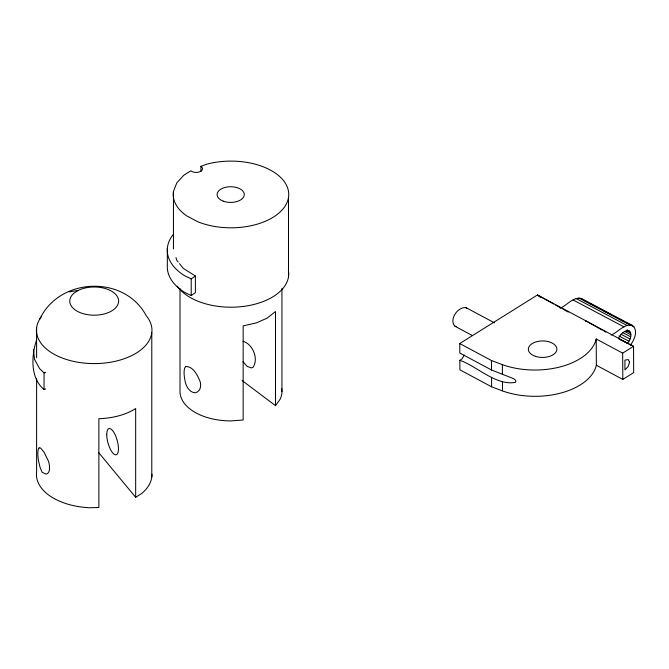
<?xml version="1.0" encoding="UTF-8"?>
<svg xmlns="http://www.w3.org/2000/svg" width="669" height="669" viewBox="0 0 669 669"><rect width="100%" height="100%" fill="white"/><g stroke="black" fill="none" stroke-linecap="round" stroke-linejoin="round"><path stroke-width="1" d="M618.424 338.489L627.514 343.297C630.633 339.752 633.384 331.799 627.121 329.917M45.726 388.923L44.054 389.542C30.122 378.018 31.359 355.816 36.486 340.27M464.286 355.055L462.045 358.902L459.846 360.34L459.896 369.823L491.598 386.807L502.503 390.913A61.598 35.691 -0.2 0 0 596.347 365.274L622.814 379.407L633.677 372.616L633.535 346.333L537.458 294.979L459.754 343.54L459.804 353.023L491.531 370.007L513.675 378.679L515.322 380.025L515.899 381.288L515.339 382.342C496.064 386.113 476.269 365.709 459.846 360.34M173.455 248.876L173.455 191.409L176.783 182.921L183.799 175.211L190.841 170.812A6.397 3.688 0 0 0 200.048 171.665A6.397 3.688 0 0 0 200.934 166.305L206.788 164.173A57.76 33.35 0 0 1 288.498 197.506L288.498 276.907M618.474 338.481C620.355 334.642 624.135 329.859 628.944 330.879M39.747 319.121C59.583 277.167 124.459 274.583 146.327 315.868A57.76 33.35 0 0 1 94.99 363.585A57.76 33.35 0 0 1 41.419 316.696M630.407 345.221C634.262 339.986 638.803 330.16 632.188 325.377L581.269 298.441C573.065 296.668 567.069 305.348 560.162 308.166M242.145 380.561L275.503 405.657L280.211 399.109A50.969 29.428 0 0 0 281.699 388.614M167.334 248.726L167.334 265.367A65.236 37.665 0 0 0 184.661 292.403L191.217 295.547L191.217 278.898L195.381 276.004L183.381 268.428L179.476 263.645M191.217 295.547L195.381 292.646L195.381 276.004M78.332 290.371L74.067 293.106A24.427 14.099 0 0 0 90.181 314.999A24.427 14.099 0 0 0 117.736 297.32A24.427 14.099 0 0 0 78.332 290.371L69.25 291.868M98.761 452.696L135.665 497.335L141.82 493.388A57.76 33.35 0 0 0 151.963 474.212M611.073 335.102C617.98 332.292 623.985 323.604 632.188 325.377M622.814 379.407L622.672 353.123L633.535 346.333L619.159 339.15M33.45 349.636L34.529 359.337L39.647 368.703L44.054 372.901L45.726 372.282M243.014 341.324C252.74 343.833 258.936 359.052 252.999 367.34L251.285 367.925L247.154 366.386L243.014 361.695M494.433 322.834L466.067 307.665C457.763 306.394 448.64 319.907 455.004 326.263L472.389 335.562M455.004 326.263L456.626 326.572M459.754 343.54L491.456 360.524L502.36 364.63A61.598 35.691 -0.2 0 0 596.204 338.991L622.672 353.123M191.217 278.898L184.661 275.762A65.236 37.665 0 0 1 172.928 234.836M584.004 300.297L588.553 302.706M590.367 303.667L601.28 309.438M603.095 310.399L611.282 314.731M615.831 317.139L624.01 321.463M625.833 322.425L634.011 326.756M578.894 297.998L629.813 324.933M576.126 298.525L627.045 325.46M573.157 299.98L624.068 326.915M627.305 330.26L630.039 331.707M626.176 330.628L630.725 333.037M624.595 331.414L630.959 334.784M622.538 332.501L630.725 336.825M620.941 334.216L630.039 339.024M618.942 335.947L628.944 341.232M553.798 304.035L537.458 294.979L540.669 297.571M555.613 305.039L561.065 308.058M562.88 309.061L568.324 312.08M602.259 330.126L585.492 320.66L585.576 321.638M604.015 331.122L605.779 332.117M466.067 307.665L467.313 308.61M581.269 298.441L582.49 299.361M178.171 262.056L176.867 260.458L175.964 257.573M491.456 360.524L491.531 370.007M596.204 338.991L596.347 365.274M502.36 364.63L502.411 374.046M502.452 381.531L502.503 390.913M491.573 377.324L491.598 386.807M281.942 288.431L281.942 391.49M275.503 405.657L275.503 311.553L267.015 318.193L256.461 322.868L243.156 325.887L243.156 419.99L230.981 420.918A50.969 29.428 0 0 1 180.011 391.49L180.011 288.431M200.934 166.305L200.934 171.532M151.788 332.844L151.788 477.106M135.665 497.335L135.665 408.55C124.802 415.399 111.614 418.276 98.87 418.694L98.87 507.47L89.688 507.754A57.76 33.35 0 0 1 36.611 471.904L36.611 378.495M44.054 372.901L44.054 389.542M36.611 327.634L36.611 357.731M288.372 270.117A57.76 33.35 0 0 1 245.063 306.201A57.76 33.35 0 0 1 177.335 286.232M288.498 197.506A57.76 33.35 0 0 1 197.648 221.698L186.576 215.786A57.76 33.35 0 0 1 173.455 191.409M629.562 362.155L628.208 366.453L624.946 369.915L624.921 360.139L628.199 359.537L629.562 362.155M39.078 447.962L38.401 449.066A13.497 3.412 79.4 0 0 38.401 460.163L39.956 466.979L42.072 472.23L45.81 474.062L47.357 473.669L48.544 472.423A13.497 6.004 69.4 0 0 48.544 461.326L44.012 452.127L40.976 448.464L39.956 447.753L39.078 447.962M185.664 366.553L184.803 367.799A14.693 4.583 76.6 0 0 184.803 379.557C185.564 385.202 188.633 392.109 194.98 392.812L197.363 391.992L199.136 390.345A14.701 9.533 53 0 0 200.248 381.907C197.773 375.777 193.374 366.16 185.664 366.553M535.476 356.351A14.275 8.254 -0.2 0 0 556.884 349.143A14.275 8.254 -0.2 0 0 535.476 342.06A14.275 8.254 -0.2 0 0 535.476 356.351M223.287 201.152A13.589 7.844 0 0 0 244.26 194.98A13.589 7.844 0 0 0 224.516 187.579A13.589 7.844 0 0 0 223.287 201.152M106.747 434.607A13.589 4.783 74.6 0 0 115.528 454.845A13.589 4.783 74.6 0 0 115.528 435.619A13.589 4.783 74.6 0 0 106.747 434.607"/></g></svg>
